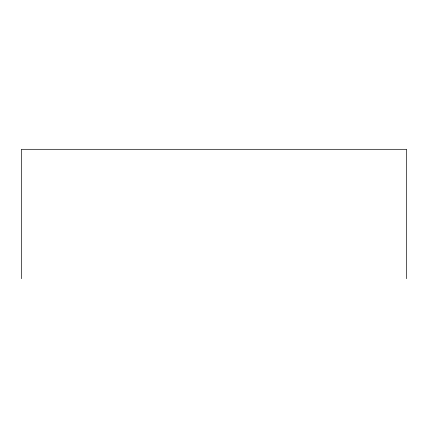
<?xml version="1.0" encoding="UTF-8"?>
<svg xmlns="http://www.w3.org/2000/svg" width="428" height="428" viewBox="0 0 428 428"><rect width="100%" height="100%" fill="white"/><g stroke="black" fill="none" stroke-linecap="round" stroke-linejoin="round"><path stroke-width="0.64" d="M406.6 278.687L406.6 149.313L21.4 149.313L21.4 278.687"/></g></svg>
